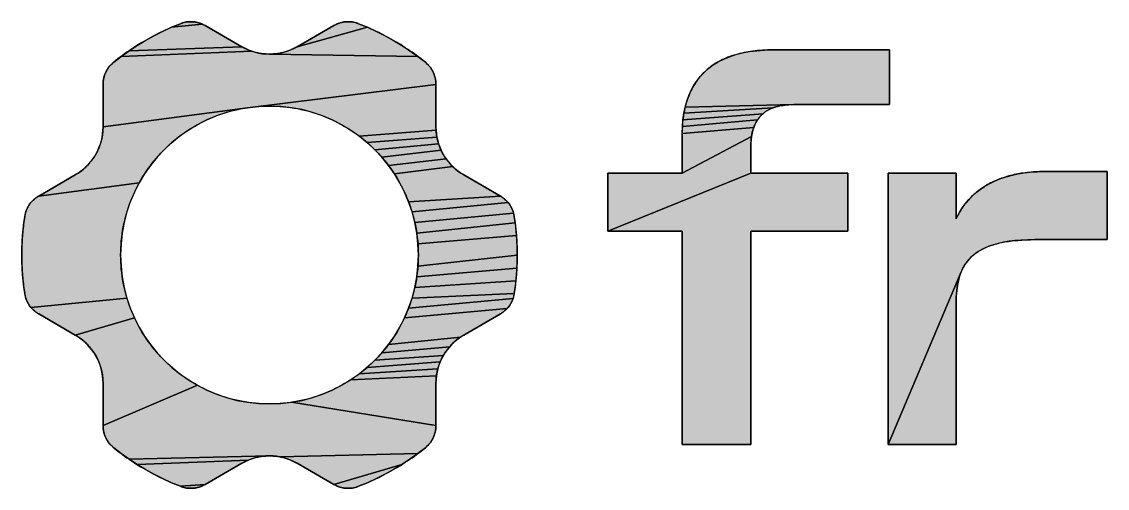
# Model space of a CAD drawing. Header units: millimetres. Extents: x 0 to 841, y 0 to 594.
# Drawn here: x 731.16 to 745.24, y 77.82 to 83.87 of the extents above; entities that cross this region are included whole.
import ezdxf

# ---------------------------------------------------------------- set-up
doc = ezdxf.new("R2010")
doc.units = ezdxf.units.MM
doc.header["$LTSCALE"] = 46.255
doc.layers.get('0').update_dxf_attribs({"linetype": 'CONTINUOUS'})

msp = doc.modelspace()

# ---------------------------------------------------------------- hatches: boundary and pattern name
at = {"linetype": 'CONTINUOUS'}
for points in [[(733.535, 83.822), (734.011, 83.548), (732.549, 83.495), (732.653, 83.564), (732.761, 83.629), (732.87, 83.69), (732.983, 83.746), (733.097, 83.799), (733.495, 83.842), (733.515, 83.833)], [(733.323, 83.871), (733.344, 83.872), (733.366, 83.871), (733.388, 83.87), (733.41, 83.867), (733.432, 83.863), (733.453, 83.857), (733.474, 83.85), (733.495, 83.842), (733.097, 83.799), (733.215, 83.846), (733.236, 83.854), (733.257, 83.86), (733.279, 83.865), (733.301, 83.868)], [(736.087, 83.564), (736.192, 83.495), (736.293, 83.422), (734.37, 83.451), (734.417, 83.453), (734.463, 83.457), (734.51, 83.465), (734.555, 83.475), (734.6, 83.489), (734.645, 83.505), (734.688, 83.525), (734.73, 83.548), (735.643, 83.799), (735.758, 83.746), (735.871, 83.69), (735.98, 83.629)], [(735.396, 83.872), (735.418, 83.871), (735.44, 83.868), (735.462, 83.865), (735.484, 83.86), (735.505, 83.854), (735.526, 83.846), (735.643, 83.799), (734.73, 83.548), (735.206, 83.822), (735.226, 83.833), (735.246, 83.842), (735.267, 83.85), (735.288, 83.857), (735.309, 83.863), (735.331, 83.867), (735.353, 83.87), (735.374, 83.871)], [(734.096, 83.505), (734.141, 83.489), (732.448, 83.422), (732.549, 83.495), (734.011, 83.548), (734.053, 83.525)], [(734.37, 83.451), (736.293, 83.422), (736.392, 83.346), (736.409, 83.331), (736.425, 83.316), (736.439, 83.3), (736.453, 83.283), (736.466, 83.265), (736.478, 83.246), (736.489, 83.227), (736.498, 83.207), (736.506, 83.187), (736.513, 83.166), (736.519, 83.145), (736.524, 83.124), (736.527, 83.102), (736.529, 83.08), (736.53, 83.057), (734.085, 82.756), (732.211, 82.509), (732.211, 83.057), (732.212, 83.08), (732.214, 83.102), (732.217, 83.124), (732.221, 83.145), (732.227, 83.166), (732.234, 83.187), (732.243, 83.207), (732.252, 83.227), (732.263, 83.246), (732.275, 83.265), (732.288, 83.283), (732.301, 83.3), (732.316, 83.316), (732.332, 83.331), (732.349, 83.346), (732.448, 83.422), (734.141, 83.489), (734.186, 83.475), (734.231, 83.465), (734.277, 83.457), (734.324, 83.453)], [(740.793, 83.503), (740.9, 83.506), (742.415, 83.506), (742.415, 82.797), (741.171, 82.797), (739.762, 82.764), (739.783, 82.841), (739.809, 82.914), (739.84, 82.983), (739.876, 83.048), (739.917, 83.109), (739.962, 83.166), (740.012, 83.219), (740.068, 83.268), (740.128, 83.312), (740.193, 83.352), (740.264, 83.387), (740.339, 83.418), (740.42, 83.445), (740.505, 83.467), (740.596, 83.484), (740.692, 83.496)], [(734.371, 82.777), (734.226, 82.772), (734.085, 82.756), (736.53, 83.057), (736.53, 82.509), (736.531, 82.463), (735.533, 82.389), (735.422, 82.466), (735.306, 82.536), (735.185, 82.598), (735.059, 82.651), (734.928, 82.696), (734.794, 82.731), (734.656, 82.756), (734.515, 82.772)], [(733.435, 82.536), (733.319, 82.466), (733.208, 82.389), (733.104, 82.304), (733.005, 82.212), (732.913, 82.113), (732.828, 82.008), (732.75, 81.898), (732.681, 81.781), (731.376, 81.61), (731.851, 81.885), (731.889, 81.909), (731.926, 81.935), (731.96, 81.963), (731.993, 81.993), (732.024, 82.025), (732.052, 82.058), (732.079, 82.093), (732.103, 82.13), (732.125, 82.168), (732.145, 82.207), (732.162, 82.247), (732.177, 82.289), (732.189, 82.331), (732.198, 82.375), (732.205, 82.419), (732.209, 82.463), (732.211, 82.509), (734.085, 82.756), (733.947, 82.731), (733.813, 82.696), (733.682, 82.651), (733.556, 82.598)], [(740.723, 82.628), (740.702, 82.6), (739.727, 82.512), (739.734, 82.6), (740.773, 82.679), (740.747, 82.655)], [(740.801, 82.701), (740.773, 82.679), (739.734, 82.6), (739.746, 82.684), (740.901, 82.754), (740.865, 82.739), (740.832, 82.721)], [(740.939, 82.767), (740.901, 82.754), (739.746, 82.684), (739.762, 82.764), (741.171, 82.797), (741.119, 82.795), (741.07, 82.792), (741.024, 82.786), (740.98, 82.777)], [(740.667, 82.536), (740.653, 82.501), (739.725, 82.421), (739.727, 82.512), (740.702, 82.6), (740.683, 82.569)], [(736.536, 82.419), (736.543, 82.375), (735.637, 82.304), (735.533, 82.389), (736.531, 82.463)], [(740.631, 82.425), (740.624, 82.383), (739.725, 81.907), (739.725, 82.421), (740.653, 82.501), (740.641, 82.464)], [(736.552, 82.331), (736.564, 82.289), (735.736, 82.212), (735.637, 82.304), (736.543, 82.375)], [(736.579, 82.247), (736.596, 82.207), (735.828, 82.113), (735.736, 82.212), (736.564, 82.289)], [(740.615, 82.247), (740.615, 81.907), (738.758, 81.156), (738.758, 81.907), (739.725, 81.907), (740.624, 82.383), (740.619, 82.34), (740.616, 82.295)], [(736.638, 82.13), (736.662, 82.093), (735.913, 82.008), (735.828, 82.113), (736.596, 82.207), (736.616, 82.168)], [(736.717, 82.025), (736.748, 81.993), (735.991, 81.898), (735.913, 82.008), (736.662, 82.093), (736.688, 82.058)], [(736.852, 81.909), (736.89, 81.885), (737.366, 81.61), (736.175, 81.534), (736.122, 81.66), (736.06, 81.781), (735.991, 81.898), (736.748, 81.993), (736.78, 81.963), (736.815, 81.935)], [(741.873, 81.907), (741.873, 81.156), (740.615, 81.156), (740.615, 78.389), (739.725, 78.389), (739.725, 81.156), (738.758, 81.156), (740.615, 81.907)], [(744.328, 81.926), (744.419, 81.927), (745.239, 81.927), (745.239, 81.045), (744.3, 81.045), (744.209, 81.043), (744.123, 81.039), (744.041, 81.033), (743.964, 81.024), (743.892, 81.012), (743.824, 80.997), (743.761, 80.979), (743.702, 80.959), (743.647, 80.936), (743.597, 80.91), (743.55, 80.882), (743.508, 80.85), (743.466, 80.812), (743.429, 80.771), (743.396, 80.726), (743.368, 80.678), (743.343, 80.626), (742.395, 78.389), (742.395, 81.907), (743.279, 81.907), (743.279, 81.316), (743.299, 81.359), (743.325, 81.406), (743.357, 81.457), (743.396, 81.51), (743.441, 81.564), (743.495, 81.618), (743.54, 81.658), (743.59, 81.697), (743.646, 81.735), (743.707, 81.77), (743.774, 81.803), (743.846, 81.833), (743.925, 81.86), (744.01, 81.883), (744.083, 81.899), (744.16, 81.911), (744.241, 81.92)], [(732.619, 81.66), (732.565, 81.534), (732.521, 81.404), (732.486, 81.269), (732.46, 81.131), (732.445, 80.99), (732.439, 80.846), (732.445, 80.702), (732.46, 80.561), (732.486, 80.423), (732.521, 80.288), (731.275, 80.167), (731.261, 80.184), (731.249, 80.202), (731.238, 80.221), (731.228, 80.241), (731.219, 80.261), (731.211, 80.281), (731.204, 80.303), (731.199, 80.324), (731.195, 80.346), (731.183, 80.428), (731.173, 80.51), (731.166, 80.593), (731.16, 80.677), (731.157, 80.761), (731.156, 80.846), (731.157, 80.931), (731.16, 81.015), (731.166, 81.099), (731.173, 81.182), (731.183, 81.264), (731.195, 81.346), (731.199, 81.368), (731.204, 81.39), (731.211, 81.411), (731.219, 81.431), (731.228, 81.451), (731.238, 81.471), (731.249, 81.49), (731.261, 81.508), (731.275, 81.525), (731.289, 81.542), (731.305, 81.557), (731.321, 81.572), (731.338, 81.586), (731.356, 81.599), (731.376, 81.61), (732.681, 81.781)], [(737.452, 81.542), (737.466, 81.525), (736.22, 81.404), (736.175, 81.534), (737.366, 81.61), (737.385, 81.599), (737.403, 81.586), (737.42, 81.572), (737.436, 81.557)], [(737.53, 81.411), (737.537, 81.39), (736.255, 81.269), (736.22, 81.404), (737.466, 81.525), (737.48, 81.508), (737.492, 81.49), (737.503, 81.471), (737.513, 81.451), (737.522, 81.431)], [(737.546, 81.346), (737.558, 81.264), (736.281, 81.131), (736.255, 81.269), (737.537, 81.39), (737.542, 81.368)], [(737.568, 81.182), (737.575, 81.099), (736.296, 80.99), (736.281, 81.131), (737.558, 81.264)], [(737.581, 81.015), (737.584, 80.931), (737.585, 80.846), (736.296, 80.702), (736.302, 80.846), (736.296, 80.99), (737.575, 81.099)], [(737.584, 80.761), (737.581, 80.677), (736.281, 80.561), (736.296, 80.702), (737.585, 80.846)], [(737.575, 80.593), (737.568, 80.51), (736.255, 80.423), (736.281, 80.561), (737.581, 80.677)], [(743.279, 80.238), (743.279, 78.389), (742.395, 78.389), (743.343, 80.626), (743.323, 80.571), (743.307, 80.511), (743.294, 80.449), (743.285, 80.382), (743.28, 80.312)], [(737.558, 80.428), (737.546, 80.346), (736.22, 80.288), (736.255, 80.423), (737.568, 80.51)], [(732.521, 80.288), (732.565, 80.158), (732.619, 80.032), (731.851, 79.807), (731.376, 80.082), (731.356, 80.093), (731.338, 80.106), (731.321, 80.12), (731.305, 80.135), (731.289, 80.15), (731.275, 80.167)], [(737.466, 80.167), (737.452, 80.15), (736.122, 80.032), (736.175, 80.158), (737.53, 80.281), (737.522, 80.261), (737.513, 80.241), (737.503, 80.221), (737.492, 80.202), (737.48, 80.184)], [(737.537, 80.303), (737.53, 80.281), (736.175, 80.158), (736.22, 80.288), (737.546, 80.346), (737.542, 80.324)], [(737.366, 80.082), (736.89, 79.807), (736.849, 79.782), (735.913, 79.684), (735.991, 79.794), (736.06, 79.911), (736.122, 80.032), (737.452, 80.15), (737.436, 80.135), (737.42, 80.12), (737.403, 80.106), (737.385, 80.093)], [(732.681, 79.911), (732.75, 79.794), (732.828, 79.684), (732.913, 79.579), (733.005, 79.48), (733.104, 79.388), (733.208, 79.304), (733.319, 79.226), (733.435, 79.156), (732.211, 78.635), (732.211, 79.184), (732.209, 79.232), (732.205, 79.279), (732.197, 79.326), (732.186, 79.371), (732.172, 79.416), (732.156, 79.46), (732.136, 79.502), (732.114, 79.544), (732.09, 79.583), (732.063, 79.621), (732.033, 79.657), (732.001, 79.692), (731.967, 79.724), (731.93, 79.754), (731.892, 79.782), (731.851, 79.807), (732.619, 80.032)], [(736.74, 79.692), (736.708, 79.657), (735.828, 79.579), (735.913, 79.684), (736.849, 79.782), (736.811, 79.754), (736.774, 79.724)], [(736.651, 79.583), (736.626, 79.544), (735.736, 79.48), (735.828, 79.579), (736.708, 79.657), (736.678, 79.621)], [(736.569, 79.416), (736.555, 79.371), (735.533, 79.304), (735.637, 79.388), (736.585, 79.46)], [(736.604, 79.502), (736.585, 79.46), (735.637, 79.388), (735.736, 79.48), (736.626, 79.544)], [(736.544, 79.326), (736.536, 79.279), (735.422, 79.226), (735.533, 79.304), (736.555, 79.371)], [(734.371, 78.915), (734.515, 78.92), (734.656, 78.936), (736.53, 78.635), (736.529, 78.613), (736.527, 78.59), (736.524, 78.569), (736.519, 78.547), (736.513, 78.526), (736.506, 78.505), (736.498, 78.485), (736.489, 78.465), (736.478, 78.446), (736.466, 78.427), (736.453, 78.41), (736.439, 78.393), (736.425, 78.376), (736.409, 78.361), (736.392, 78.346), (736.293, 78.27), (734.51, 78.227), (734.463, 78.235), (734.417, 78.24), (734.37, 78.241), (732.549, 78.197), (732.448, 78.27), (732.349, 78.346), (732.332, 78.361), (732.316, 78.376), (732.301, 78.393), (732.288, 78.41), (732.275, 78.427), (732.263, 78.446), (732.252, 78.465), (732.243, 78.485), (732.234, 78.505), (732.227, 78.526), (732.221, 78.547), (732.217, 78.569), (732.214, 78.59), (732.212, 78.613), (732.211, 78.635), (733.435, 79.156), (733.556, 79.094), (733.682, 79.041), (733.813, 78.996), (733.947, 78.961), (734.085, 78.936), (734.226, 78.92)], [(736.532, 79.232), (736.53, 79.184), (736.53, 78.635), (734.656, 78.936), (734.794, 78.961), (734.928, 78.996), (735.059, 79.041), (735.185, 79.094), (735.306, 79.156), (735.422, 79.226), (736.536, 79.279)], [(734.141, 78.203), (734.096, 78.187), (732.653, 78.128), (732.549, 78.197), (734.37, 78.241), (734.324, 78.24), (734.277, 78.235), (734.231, 78.227), (734.186, 78.217)], [(734.011, 78.145), (733.535, 77.87), (733.215, 77.846), (733.097, 77.893), (732.983, 77.946), (732.87, 78.002), (732.761, 78.063), (732.653, 78.128), (734.096, 78.187), (734.053, 78.167)], [(734.51, 78.227), (736.293, 78.27), (736.192, 78.197), (736.087, 78.128), (735.206, 77.87), (734.73, 78.145), (734.688, 78.167), (734.645, 78.187), (734.6, 78.203), (734.555, 78.217)], [(735.643, 77.893), (735.526, 77.846), (735.505, 77.838), (735.484, 77.832), (735.462, 77.827), (735.44, 77.824), (735.418, 77.821), (735.396, 77.82), (735.374, 77.821), (735.353, 77.822), (735.331, 77.825), (735.309, 77.829), (735.288, 77.835), (735.267, 77.842), (735.246, 77.85), (735.226, 77.859), (735.206, 77.87), (736.087, 78.128), (735.98, 78.063), (735.871, 78.002), (735.758, 77.946)], [(733.495, 77.85), (733.474, 77.842), (733.453, 77.835), (733.432, 77.829), (733.41, 77.825), (733.388, 77.822), (733.366, 77.821), (733.344, 77.82), (733.323, 77.821), (733.301, 77.824), (733.279, 77.827), (733.257, 77.832), (733.236, 77.838), (733.215, 77.846), (733.535, 77.87), (733.515, 77.859)]]:
    msp.add_hatch(color=7, dxfattribs=at).paths.add_polyline_path(points)

# ---------------------------------------------------------------- linework, layer by layer
at = {"color": 7, "linetype": 'CONTINUOUS'}
for p, q in [((734.011, 83.548), (733.535, 83.822)), ((735.206, 83.822), (734.73, 83.548)), ((742.415, 83.506), (740.9, 83.506)), ((742.415, 82.797), (742.415, 83.506)), ((732.211, 83.057), (732.211, 82.509)), ((736.53, 82.509), (736.53, 83.057)), ((741.171, 82.797), (742.415, 82.797)), ((739.725, 82.421), (739.725, 81.907)), ((740.615, 81.907), (740.615, 82.247)), ((731.851, 81.885), (731.376, 81.61)), ((737.366, 81.61), (736.89, 81.885)), ((739.725, 81.907), (738.758, 81.907)), ((738.758, 81.907), (738.758, 81.156)), ((741.873, 81.907), (740.615, 81.907)), ((741.873, 81.156), (741.873, 81.907)), ((743.279, 81.907), (742.395, 81.907)), ((742.395, 81.907), (742.395, 78.389)), ((743.279, 81.316), (743.279, 81.907)), ((745.239, 81.927), (744.419, 81.927)), ((745.239, 81.045), (745.239, 81.927)), ((738.758, 81.156), (739.725, 81.156)), ((739.725, 81.156), (739.725, 78.389)), ((740.615, 81.156), (741.873, 81.156)), ((740.615, 78.389), (740.615, 81.156)), ((744.3, 81.045), (745.239, 81.045)), ((743.279, 78.389), (743.279, 80.238)), ((731.376, 80.082), (731.851, 79.807)), ((736.89, 79.807), (737.366, 80.082)), ((732.211, 79.184), (732.211, 78.635)), ((736.53, 78.635), (736.53, 79.184)), ((739.725, 78.389), (740.615, 78.389)), ((742.395, 78.389), (743.279, 78.389)), ((733.535, 77.87), (734.011, 78.145)), ((734.73, 78.145), (735.206, 77.87))]:
    msp.add_line(p, q, dxfattribs=at)
for points in [[(733.215, 83.846), (733.181, 83.833), (733.147, 83.82), (733.114, 83.806), (733.081, 83.791), (733.048, 83.777), (733.015, 83.762), (732.983, 83.746), (732.95, 83.731), (732.918, 83.715), (732.886, 83.698), (732.854, 83.681), (732.823, 83.664), (732.792, 83.647), (732.761, 83.629), (732.73, 83.611), (732.699, 83.592), (732.669, 83.574), (732.638, 83.555), (732.608, 83.535), (732.579, 83.515), (732.549, 83.495), (732.52, 83.475), (732.491, 83.454), (732.462, 83.433), (732.434, 83.412), (732.405, 83.39), (732.377, 83.368), (732.349, 83.346)], [(733.535, 83.822), (734.011, 83.548), (732.549, 83.495), (732.653, 83.564), (732.761, 83.629), (732.87, 83.69), (732.983, 83.746), (733.097, 83.799), (733.495, 83.842), (733.515, 83.833), (733.535, 83.822)], [(733.323, 83.871), (733.344, 83.872), (733.366, 83.871), (733.388, 83.87), (733.41, 83.867), (733.432, 83.863), (733.453, 83.857), (733.474, 83.85), (733.495, 83.842), (733.097, 83.799), (733.215, 83.846), (733.236, 83.854), (733.257, 83.86), (733.279, 83.865), (733.301, 83.868), (733.323, 83.871)], [(733.535, 83.822), (733.529, 83.826), (733.522, 83.829), (733.516, 83.832), (733.51, 83.835), (733.504, 83.838), (733.497, 83.841), (733.491, 83.844), (733.484, 83.846), (733.478, 83.849), (733.471, 83.851), (733.465, 83.853), (733.458, 83.855), (733.452, 83.857), (733.445, 83.859), (733.438, 83.861), (733.432, 83.863), (733.425, 83.864), (733.418, 83.865), (733.411, 83.867), (733.405, 83.868), (733.398, 83.869), (733.391, 83.869), (733.384, 83.87), (733.377, 83.871), (733.371, 83.871), (733.364, 83.871), (733.357, 83.872), (733.35, 83.872), (733.343, 83.872), (733.336, 83.871), (733.329, 83.871), (733.323, 83.871), (733.316, 83.87), (733.309, 83.869), (733.302, 83.869), (733.295, 83.868), (733.288, 83.867), (733.282, 83.865), (733.275, 83.864), (733.268, 83.863), (733.261, 83.861), (733.254, 83.859), (733.248, 83.858), (733.241, 83.856), (733.234, 83.853), (733.228, 83.851), (733.221, 83.849), (733.215, 83.846)], [(736.087, 83.564), (736.192, 83.495), (736.293, 83.422), (734.37, 83.451), (734.417, 83.453), (734.463, 83.457), (734.51, 83.465), (734.555, 83.475), (734.6, 83.489), (734.645, 83.505), (734.688, 83.525), (734.73, 83.548), (735.643, 83.799), (735.758, 83.746), (735.871, 83.69), (735.98, 83.629), (736.087, 83.564)], [(735.396, 83.872), (735.418, 83.871), (735.44, 83.868), (735.462, 83.865), (735.484, 83.86), (735.505, 83.854), (735.526, 83.846), (735.643, 83.799), (734.73, 83.548), (735.206, 83.822), (735.226, 83.833), (735.246, 83.842), (735.267, 83.85), (735.288, 83.857), (735.309, 83.863), (735.331, 83.867), (735.353, 83.87), (735.374, 83.871), (735.396, 83.872)], [(735.526, 83.846), (735.52, 83.849), (735.513, 83.851), (735.506, 83.853), (735.5, 83.856), (735.493, 83.858), (735.486, 83.859), (735.48, 83.861), (735.473, 83.863), (735.466, 83.864), (735.459, 83.865), (735.452, 83.867), (735.446, 83.868), (735.439, 83.869), (735.432, 83.869), (735.425, 83.87), (735.418, 83.871), (735.411, 83.871), (735.405, 83.871), (735.398, 83.872), (735.391, 83.872), (735.384, 83.872), (735.377, 83.871), (735.37, 83.871), (735.363, 83.871), (735.357, 83.87), (735.35, 83.869), (735.343, 83.869), (735.336, 83.868), (735.329, 83.867), (735.323, 83.865), (735.316, 83.864), (735.309, 83.863), (735.303, 83.861), (735.296, 83.859), (735.289, 83.857), (735.283, 83.855), (735.276, 83.853), (735.27, 83.851), (735.263, 83.849), (735.257, 83.846), (735.25, 83.844), (735.244, 83.841), (735.237, 83.838), (735.231, 83.835), (735.225, 83.832), (735.219, 83.829), (735.213, 83.826), (735.206, 83.822)], [(736.392, 83.346), (736.364, 83.368), (736.336, 83.39), (736.307, 83.412), (736.279, 83.433), (736.25, 83.454), (736.221, 83.475), (736.192, 83.495), (736.162, 83.515), (736.132, 83.535), (736.102, 83.555), (736.072, 83.574), (736.042, 83.592), (736.011, 83.611), (735.98, 83.629), (735.949, 83.647), (735.918, 83.664), (735.886, 83.681), (735.855, 83.698), (735.823, 83.715), (735.791, 83.731), (735.758, 83.746), (735.726, 83.762), (735.693, 83.777), (735.66, 83.791), (735.627, 83.806), (735.593, 83.82), (735.56, 83.833), (735.526, 83.846)], [(734.096, 83.505), (734.141, 83.489), (732.448, 83.422), (732.549, 83.495), (734.011, 83.548), (734.053, 83.525), (734.096, 83.505)], [(734.73, 83.548), (734.718, 83.541), (734.705, 83.534), (734.692, 83.527), (734.679, 83.521), (734.666, 83.515), (734.653, 83.509), (734.64, 83.503), (734.626, 83.498), (734.613, 83.493), (734.599, 83.489), (734.586, 83.484), (734.572, 83.48), (734.559, 83.476), (734.545, 83.473), (734.531, 83.469), (734.517, 83.466), (734.503, 83.464), (734.49, 83.461), (734.476, 83.459), (734.462, 83.457), (734.448, 83.455), (734.434, 83.454), (734.42, 83.453), (734.406, 83.452), (734.392, 83.451), (734.377, 83.451), (734.363, 83.451), (734.349, 83.451), (734.335, 83.452), (734.321, 83.453), (734.307, 83.454), (734.293, 83.455), (734.279, 83.457), (734.265, 83.459), (734.251, 83.461), (734.237, 83.464), (734.224, 83.466), (734.21, 83.469), (734.196, 83.473), (734.182, 83.476), (734.169, 83.48), (734.155, 83.484), (734.141, 83.489), (734.128, 83.493), (734.115, 83.498), (734.101, 83.503), (734.088, 83.509), (734.075, 83.515), (734.062, 83.521), (734.049, 83.527), (734.036, 83.534), (734.023, 83.541), (734.011, 83.548)], [(734.37, 83.451), (736.293, 83.422), (736.392, 83.346), (736.409, 83.331), (736.425, 83.316), (736.439, 83.3), (736.453, 83.283), (736.466, 83.265), (736.478, 83.246), (736.489, 83.227), (736.498, 83.207), (736.506, 83.187), (736.513, 83.166), (736.519, 83.145), (736.524, 83.124), (736.527, 83.102), (736.529, 83.08), (736.53, 83.057), (734.085, 82.756), (732.211, 82.509), (732.211, 83.057), (732.212, 83.08), (732.214, 83.102), (732.217, 83.124), (732.221, 83.145), (732.227, 83.166), (732.234, 83.187), (732.243, 83.207), (732.252, 83.227), (732.263, 83.246), (732.275, 83.265), (732.288, 83.283), (732.301, 83.3), (732.316, 83.316), (732.332, 83.331), (732.349, 83.346), (732.448, 83.422), (734.141, 83.489), (734.186, 83.475), (734.231, 83.465), (734.277, 83.457), (734.324, 83.453), (734.37, 83.451)], [(740.9, 83.506), (740.866, 83.506), (740.832, 83.505), (740.799, 83.504), (740.767, 83.502), (740.735, 83.5), (740.703, 83.497), (740.673, 83.494), (740.642, 83.49), (740.612, 83.486), (740.583, 83.482), (740.554, 83.476), (740.526, 83.471), (740.498, 83.465), (740.471, 83.458), (740.444, 83.452), (740.417, 83.444), (740.392, 83.436), (740.366, 83.428), (740.341, 83.419), (740.317, 83.41), (740.293, 83.4), (740.27, 83.39), (740.247, 83.38), (740.225, 83.369), (740.203, 83.357), (740.182, 83.345), (740.161, 83.333), (740.141, 83.32), (740.121, 83.307), (740.102, 83.293), (740.083, 83.279), (740.064, 83.265), (740.047, 83.25), (740.029, 83.235), (740.012, 83.219), (739.996, 83.203), (739.98, 83.186), (739.965, 83.169), (739.95, 83.152), (739.935, 83.134), (739.921, 83.116), (739.908, 83.097), (739.895, 83.078), (739.883, 83.059), (739.871, 83.039), (739.859, 83.019), (739.848, 82.998), (739.837, 82.977), (739.827, 82.956), (739.818, 82.934), (739.809, 82.912), (739.8, 82.889), (739.792, 82.867), (739.784, 82.843), (739.777, 82.82), (739.77, 82.796), (739.764, 82.771), (739.758, 82.746), (739.753, 82.721), (739.748, 82.696), (739.743, 82.67), (739.739, 82.644), (739.736, 82.617), (739.733, 82.59), (739.73, 82.563), (739.728, 82.535), (739.727, 82.507), (739.726, 82.479), (739.725, 82.45), (739.725, 82.421)], [(740.793, 83.503), (740.9, 83.506), (742.415, 83.506), (742.415, 82.797), (741.171, 82.797), (739.762, 82.764), (739.783, 82.841), (739.809, 82.914), (739.84, 82.983), (739.876, 83.048), (739.917, 83.109), (739.962, 83.166), (740.012, 83.219), (740.068, 83.268), (740.128, 83.312), (740.193, 83.352), (740.264, 83.387), (740.339, 83.418), (740.42, 83.445), (740.505, 83.467), (740.596, 83.484), (740.692, 83.496), (740.793, 83.503)], [(732.349, 83.346), (732.344, 83.341), (732.339, 83.337), (732.334, 83.332), (732.328, 83.328), (732.323, 83.323), (732.318, 83.318), (732.314, 83.313), (732.309, 83.308), (732.304, 83.303), (732.3, 83.298), (732.295, 83.292), (732.291, 83.287), (732.287, 83.281), (732.283, 83.276), (732.279, 83.27), (732.275, 83.265), (732.271, 83.259), (732.267, 83.253), (732.264, 83.247), (732.26, 83.242), (732.257, 83.236), (732.254, 83.23), (732.25, 83.223), (732.247, 83.217), (732.244, 83.211), (732.242, 83.205), (732.239, 83.199), (732.236, 83.192), (732.234, 83.186), (732.232, 83.179), (732.229, 83.173), (732.227, 83.166), (732.225, 83.16), (732.224, 83.153), (732.222, 83.147), (732.22, 83.14), (732.219, 83.133), (732.217, 83.126), (732.216, 83.12), (732.215, 83.113), (732.214, 83.106), (732.213, 83.099), (732.212, 83.092), (732.212, 83.085), (732.211, 83.078), (732.211, 83.071), (732.211, 83.064), (732.211, 83.057)], [(736.53, 83.057), (736.53, 83.064), (736.53, 83.071), (736.529, 83.078), (736.529, 83.085), (736.528, 83.092), (736.528, 83.099), (736.527, 83.106), (736.526, 83.113), (736.525, 83.12), (736.523, 83.126), (736.522, 83.133), (736.521, 83.14), (736.519, 83.147), (736.517, 83.153), (736.515, 83.16), (736.513, 83.166), (736.511, 83.173), (736.509, 83.179), (736.507, 83.186), (736.504, 83.192), (736.502, 83.199), (736.499, 83.205), (736.496, 83.211), (736.494, 83.217), (736.49, 83.223), (736.487, 83.23), (736.484, 83.236), (736.481, 83.242), (736.477, 83.247), (736.474, 83.253), (736.47, 83.259), (736.466, 83.265), (736.462, 83.27), (736.458, 83.276), (736.454, 83.281), (736.45, 83.287), (736.446, 83.292), (736.441, 83.298), (736.437, 83.303), (736.432, 83.308), (736.427, 83.313), (736.423, 83.318), (736.418, 83.323), (736.413, 83.328), (736.408, 83.332), (736.402, 83.337), (736.397, 83.341), (736.392, 83.346)], [(734.371, 82.777), (734.226, 82.772), (734.085, 82.756), (736.53, 83.057), (736.53, 82.509), (736.531, 82.463), (735.533, 82.389), (735.422, 82.466), (735.306, 82.536), (735.185, 82.598), (735.059, 82.651), (734.928, 82.696), (734.794, 82.731), (734.656, 82.756), (734.515, 82.772), (734.371, 82.777)], [(733.435, 82.536), (733.319, 82.466), (733.208, 82.389), (733.104, 82.304), (733.005, 82.212), (732.913, 82.113), (732.828, 82.008), (732.75, 81.898), (732.681, 81.781), (731.376, 81.61), (731.851, 81.885), (731.889, 81.909), (731.926, 81.935), (731.96, 81.963), (731.993, 81.993), (732.024, 82.025), (732.052, 82.058), (732.079, 82.093), (732.103, 82.13), (732.125, 82.168), (732.145, 82.207), (732.162, 82.247), (732.177, 82.289), (732.189, 82.331), (732.198, 82.375), (732.205, 82.419), (732.209, 82.463), (732.211, 82.509), (734.085, 82.756), (733.947, 82.731), (733.813, 82.696), (733.682, 82.651), (733.556, 82.598), (733.435, 82.536)], [(732.439, 80.846), (732.44, 80.892), (732.441, 80.938), (732.444, 80.984), (732.448, 81.029), (732.453, 81.074), (732.458, 81.119), (732.465, 81.164), (732.473, 81.208), (732.482, 81.252), (732.492, 81.295), (732.502, 81.338), (732.514, 81.381), (732.527, 81.423), (732.54, 81.465), (732.555, 81.506), (732.57, 81.547), (732.587, 81.588), (732.604, 81.628), (732.622, 81.667), (732.641, 81.706), (732.661, 81.745), (732.681, 81.783), (732.703, 81.821), (732.725, 81.858), (732.748, 81.894), (732.772, 81.93), (732.797, 81.966), (732.822, 82), (732.848, 82.035), (732.875, 82.068), (732.903, 82.101), (732.931, 82.134), (732.96, 82.165), (732.99, 82.196), (733.02, 82.227), (733.051, 82.256), (733.083, 82.286), (733.115, 82.314), (733.148, 82.341), (733.182, 82.368), (733.216, 82.394), (733.251, 82.42), (733.286, 82.444), (733.322, 82.468), (733.359, 82.491), (733.396, 82.514), (733.433, 82.535), (733.472, 82.556), (733.51, 82.576), (733.549, 82.595), (733.589, 82.613), (733.629, 82.63), (733.669, 82.646), (733.71, 82.662), (733.752, 82.676), (733.794, 82.69), (733.836, 82.702), (733.879, 82.714), (733.922, 82.725), (733.965, 82.735), (734.009, 82.744), (734.053, 82.751), (734.097, 82.758), (734.142, 82.764), (734.187, 82.769), (734.233, 82.773), (734.278, 82.775), (734.324, 82.777), (734.371, 82.777)], [(734.371, 82.777), (734.417, 82.777), (734.463, 82.775), (734.508, 82.773), (734.554, 82.769), (734.599, 82.764), (734.644, 82.758), (734.688, 82.751), (734.732, 82.744), (734.776, 82.735), (734.82, 82.725), (734.863, 82.714), (734.905, 82.702), (734.947, 82.69), (734.989, 82.676), (735.031, 82.662), (735.072, 82.646), (735.112, 82.63), (735.152, 82.613), (735.192, 82.595), (735.231, 82.576), (735.27, 82.556), (735.308, 82.535), (735.345, 82.514), (735.382, 82.491), (735.419, 82.468), (735.455, 82.444), (735.49, 82.42), (735.525, 82.394), (735.559, 82.368), (735.593, 82.341), (735.626, 82.314), (735.658, 82.286), (735.69, 82.256), (735.721, 82.227), (735.751, 82.196), (735.781, 82.165), (735.81, 82.134), (735.838, 82.101), (735.866, 82.068), (735.893, 82.035), (735.919, 82), (735.944, 81.966), (735.969, 81.93), (735.993, 81.894), (736.016, 81.858), (736.038, 81.821), (736.059, 81.783), (736.08, 81.745), (736.1, 81.706), (736.119, 81.667), (736.137, 81.628), (736.154, 81.588), (736.17, 81.547), (736.186, 81.506), (736.2, 81.465), (736.214, 81.423), (736.227, 81.381), (736.238, 81.338), (736.249, 81.295), (736.259, 81.252), (736.268, 81.208), (736.276, 81.164), (736.282, 81.119), (736.288, 81.074), (736.293, 81.029), (736.297, 80.984), (736.299, 80.938), (736.301, 80.892), (736.302, 80.846)], [(740.723, 82.628), (740.702, 82.6), (739.727, 82.512), (739.734, 82.6), (740.773, 82.679), (740.747, 82.655), (740.723, 82.628)], [(740.801, 82.701), (740.773, 82.679), (739.734, 82.6), (739.746, 82.684), (740.901, 82.754), (740.865, 82.739), (740.832, 82.721), (740.801, 82.701)], [(740.939, 82.767), (740.901, 82.754), (739.746, 82.684), (739.762, 82.764), (741.171, 82.797), (741.119, 82.795), (741.07, 82.792), (741.024, 82.786), (740.98, 82.777), (740.939, 82.767)], [(740.615, 82.247), (740.615, 82.262), (740.615, 82.277), (740.615, 82.291), (740.616, 82.306), (740.617, 82.32), (740.618, 82.334), (740.619, 82.347), (740.621, 82.361), (740.623, 82.374), (740.625, 82.387), (740.627, 82.4), (740.629, 82.413), (740.632, 82.426), (740.634, 82.438), (740.637, 82.45), (740.641, 82.462), (740.644, 82.474), (740.648, 82.486), (740.651, 82.497), (740.656, 82.508), (740.66, 82.519), (740.664, 82.53), (740.669, 82.54), (740.674, 82.551), (740.679, 82.561), (740.684, 82.571), (740.69, 82.581), (740.696, 82.59), (740.702, 82.599), (740.708, 82.609), (740.715, 82.617), (740.721, 82.626), (740.728, 82.635), (740.735, 82.643), (740.743, 82.651), (740.75, 82.659), (740.758, 82.666), (740.766, 82.674), (740.775, 82.681), (740.783, 82.688), (740.792, 82.695), (740.801, 82.701), (740.811, 82.708), (740.82, 82.714), (740.83, 82.72), (740.84, 82.726), (740.85, 82.731), (740.861, 82.736), (740.871, 82.742), (740.882, 82.746), (740.893, 82.751), (740.905, 82.755), (740.917, 82.76), (740.929, 82.764), (740.941, 82.767), (740.953, 82.771), (740.966, 82.774), (740.979, 82.777), (740.992, 82.78), (741.006, 82.783), (741.019, 82.785), (741.033, 82.787), (741.048, 82.789), (741.062, 82.791), (741.077, 82.792), (741.092, 82.794), (741.107, 82.795), (741.123, 82.796), (741.138, 82.796), (741.155, 82.796), (741.171, 82.797)], [(740.667, 82.536), (740.653, 82.501), (739.725, 82.421), (739.727, 82.512), (740.702, 82.6), (740.683, 82.569), (740.667, 82.536)], [(732.211, 82.509), (732.211, 82.494), (732.21, 82.48), (732.21, 82.465), (732.209, 82.451), (732.207, 82.436), (732.206, 82.422), (732.204, 82.408), (732.202, 82.394), (732.199, 82.38), (732.197, 82.366), (732.194, 82.352), (732.19, 82.338), (732.187, 82.324), (732.183, 82.31), (732.179, 82.297), (732.175, 82.283), (732.17, 82.27), (732.165, 82.257), (732.16, 82.244), (732.155, 82.231), (732.149, 82.218), (732.144, 82.205), (732.138, 82.192), (732.131, 82.179), (732.125, 82.167), (732.118, 82.155), (732.111, 82.143), (732.104, 82.13), (732.096, 82.119), (732.088, 82.107), (732.08, 82.095), (732.072, 82.084), (732.064, 82.072), (732.055, 82.061), (732.046, 82.05), (732.037, 82.04), (732.028, 82.029), (732.018, 82.018), (732.009, 82.008), (731.999, 81.998), (731.988, 81.988), (731.978, 81.978), (731.967, 81.969), (731.957, 81.96), (731.946, 81.951), (731.935, 81.942), (731.923, 81.933), (731.912, 81.924), (731.9, 81.916), (731.888, 81.908), (731.876, 81.9), (731.863, 81.893), (731.851, 81.885)], [(736.536, 82.419), (736.543, 82.375), (735.637, 82.304), (735.533, 82.389), (736.531, 82.463), (736.536, 82.419)], [(736.89, 81.885), (736.877, 81.893), (736.865, 81.9), (736.853, 81.908), (736.841, 81.916), (736.829, 81.924), (736.818, 81.933), (736.806, 81.942), (736.795, 81.951), (736.784, 81.96), (736.773, 81.969), (736.763, 81.978), (736.752, 81.988), (736.742, 81.998), (736.732, 82.008), (736.723, 82.018), (736.713, 82.029), (736.704, 82.04), (736.695, 82.05), (736.686, 82.061), (736.677, 82.072), (736.669, 82.084), (736.661, 82.095), (736.653, 82.107), (736.645, 82.119), (736.637, 82.13), (736.63, 82.143), (736.623, 82.155), (736.616, 82.167), (736.61, 82.179), (736.603, 82.192), (736.597, 82.205), (736.591, 82.218), (736.586, 82.231), (736.581, 82.244), (736.575, 82.257), (736.571, 82.27), (736.566, 82.283), (736.562, 82.297), (736.558, 82.31), (736.554, 82.324), (736.551, 82.338), (736.547, 82.352), (736.544, 82.366), (736.542, 82.38), (736.539, 82.394), (736.537, 82.408), (736.535, 82.422), (736.534, 82.436), (736.532, 82.451), (736.531, 82.465), (736.531, 82.48), (736.53, 82.494), (736.53, 82.509)], [(740.631, 82.425), (740.624, 82.383), (739.725, 81.907), (739.725, 82.421), (740.653, 82.501), (740.641, 82.464), (740.631, 82.425)], [(736.552, 82.331), (736.564, 82.289), (735.736, 82.212), (735.637, 82.304), (736.543, 82.375), (736.552, 82.331)], [(736.579, 82.247), (736.596, 82.207), (735.828, 82.113), (735.736, 82.212), (736.564, 82.289), (736.579, 82.247)], [(740.615, 82.247), (740.615, 81.907), (738.758, 81.156), (738.758, 81.907), (739.725, 81.907), (740.624, 82.383), (740.619, 82.34), (740.616, 82.295), (740.615, 82.247)], [(736.638, 82.13), (736.662, 82.093), (735.913, 82.008), (735.828, 82.113), (736.596, 82.207), (736.616, 82.168), (736.638, 82.13)], [(736.717, 82.025), (736.748, 81.993), (735.991, 81.898), (735.913, 82.008), (736.662, 82.093), (736.688, 82.058), (736.717, 82.025)], [(736.852, 81.909), (736.89, 81.885), (737.366, 81.61), (736.175, 81.534), (736.122, 81.66), (736.06, 81.781), (735.991, 81.898), (736.748, 81.993), (736.78, 81.963), (736.815, 81.935), (736.852, 81.909)], [(741.873, 81.907), (741.873, 81.156), (740.615, 81.156), (740.615, 78.389), (739.725, 78.389), (739.725, 81.156), (738.758, 81.156), (740.615, 81.907), (741.873, 81.907)], [(744.328, 81.926), (744.419, 81.927), (745.239, 81.927), (745.239, 81.045), (744.3, 81.045), (744.209, 81.043), (744.123, 81.039), (744.041, 81.033), (743.964, 81.024), (743.892, 81.012), (743.824, 80.997), (743.761, 80.979), (743.702, 80.959), (743.647, 80.936), (743.597, 80.91), (743.55, 80.882), (743.508, 80.85), (743.466, 80.812), (743.429, 80.771), (743.396, 80.726), (743.368, 80.678), (743.343, 80.626), (742.395, 78.389), (742.395, 81.907), (743.279, 81.907), (743.279, 81.316), (743.299, 81.359), (743.325, 81.406), (743.357, 81.457), (743.396, 81.51), (743.441, 81.564), (743.495, 81.618), (743.54, 81.658), (743.59, 81.697), (743.646, 81.735), (743.707, 81.77), (743.774, 81.803), (743.846, 81.833), (743.925, 81.86), (744.01, 81.883), (744.083, 81.899), (744.16, 81.911), (744.241, 81.92), (744.328, 81.926)], [(744.419, 81.927), (744.39, 81.927), (744.361, 81.927), (744.333, 81.926), (744.306, 81.924), (744.279, 81.923), (744.252, 81.921), (744.226, 81.918), (744.2, 81.916), (744.175, 81.913), (744.15, 81.909), (744.125, 81.906), (744.101, 81.902), (744.078, 81.898), (744.055, 81.893), (744.032, 81.888), (744.01, 81.883), (743.985, 81.877), (743.96, 81.871), (743.936, 81.864), (743.913, 81.857), (743.89, 81.849), (743.868, 81.841), (743.846, 81.833), (743.825, 81.825), (743.804, 81.817), (743.784, 81.808), (743.764, 81.799), (743.744, 81.789), (743.725, 81.78), (743.707, 81.77), (743.686, 81.759), (743.666, 81.747), (743.646, 81.735), (743.627, 81.722), (743.608, 81.71), (743.59, 81.697), (743.573, 81.684), (743.556, 81.671), (743.54, 81.658), (743.524, 81.645), (743.509, 81.632), (743.495, 81.618), (743.479, 81.603), (743.465, 81.589), (743.45, 81.574), (743.437, 81.559), (743.424, 81.544), (743.411, 81.529), (743.399, 81.515), (743.388, 81.5), (743.377, 81.486), (743.367, 81.471), (743.357, 81.457), (743.348, 81.443), (743.339, 81.429), (743.33, 81.415), (743.322, 81.402), (743.315, 81.388), (743.308, 81.375), (743.301, 81.363), (743.295, 81.351), (743.289, 81.339), (743.284, 81.327), (743.279, 81.316)], [(732.619, 81.66), (732.565, 81.534), (732.521, 81.404), (732.486, 81.269), (732.46, 81.131), (732.445, 80.99), (732.439, 80.846), (732.445, 80.702), (732.46, 80.561), (732.486, 80.423), (732.521, 80.288), (731.275, 80.167), (731.261, 80.184), (731.249, 80.202), (731.238, 80.221), (731.228, 80.241), (731.219, 80.261), (731.211, 80.281), (731.204, 80.303), (731.199, 80.324), (731.195, 80.346), (731.183, 80.428), (731.173, 80.51), (731.166, 80.593), (731.16, 80.677), (731.157, 80.761), (731.156, 80.846), (731.157, 80.931), (731.16, 81.015), (731.166, 81.099), (731.173, 81.182), (731.183, 81.264), (731.195, 81.346), (731.199, 81.368), (731.204, 81.39), (731.211, 81.411), (731.219, 81.431), (731.228, 81.451), (731.238, 81.471), (731.249, 81.49), (731.261, 81.508), (731.275, 81.525), (731.289, 81.542), (731.305, 81.557), (731.321, 81.572), (731.338, 81.586), (731.356, 81.599), (731.376, 81.61), (732.681, 81.781), (732.619, 81.66)], [(731.376, 81.61), (731.369, 81.607), (731.364, 81.603), (731.358, 81.599), (731.352, 81.596), (731.346, 81.592), (731.341, 81.588), (731.335, 81.583), (731.33, 81.579), (731.324, 81.575), (731.319, 81.57), (731.314, 81.566), (731.309, 81.561), (731.304, 81.556), (731.299, 81.551), (731.294, 81.547), (731.289, 81.542), (731.285, 81.537), (731.28, 81.531), (731.276, 81.526), (731.271, 81.521), (731.267, 81.515), (731.263, 81.51), (731.259, 81.504), (731.255, 81.499), (731.251, 81.493), (731.248, 81.487), (731.244, 81.482), (731.241, 81.476), (731.237, 81.47), (731.234, 81.464), (731.231, 81.458), (731.228, 81.451), (731.225, 81.445), (731.222, 81.439), (731.219, 81.433), (731.217, 81.426), (731.214, 81.42), (731.212, 81.413), (731.21, 81.407), (731.207, 81.4), (731.205, 81.394), (731.203, 81.387), (731.202, 81.38), (731.2, 81.374), (731.199, 81.367), (731.197, 81.36), (731.196, 81.353), (731.195, 81.346)], [(737.452, 81.542), (737.466, 81.525), (736.22, 81.404), (736.175, 81.534), (737.366, 81.61), (737.385, 81.599), (737.403, 81.586), (737.42, 81.572), (737.436, 81.557), (737.452, 81.542)], [(737.546, 81.346), (737.545, 81.353), (737.544, 81.36), (737.542, 81.367), (737.541, 81.374), (737.539, 81.38), (737.537, 81.387), (737.536, 81.394), (737.534, 81.4), (737.531, 81.407), (737.529, 81.413), (737.527, 81.42), (737.524, 81.426), (737.522, 81.433), (737.519, 81.439), (737.516, 81.445), (737.513, 81.451), (737.51, 81.458), (737.507, 81.464), (737.504, 81.47), (737.501, 81.476), (737.497, 81.482), (737.493, 81.487), (737.49, 81.493), (737.486, 81.499), (737.482, 81.504), (737.478, 81.51), (737.474, 81.515), (737.47, 81.521), (737.465, 81.526), (737.461, 81.531), (737.456, 81.537), (737.452, 81.542), (737.447, 81.547), (737.442, 81.551), (737.437, 81.556), (737.432, 81.561), (737.427, 81.566), (737.422, 81.57), (737.417, 81.575), (737.412, 81.579), (737.406, 81.583), (737.401, 81.588), (737.395, 81.592), (737.389, 81.596), (737.383, 81.599), (737.378, 81.603), (737.372, 81.607), (737.366, 81.61)], [(737.53, 81.411), (737.537, 81.39), (736.255, 81.269), (736.22, 81.404), (737.466, 81.525), (737.48, 81.508), (737.492, 81.49), (737.503, 81.471), (737.513, 81.451), (737.522, 81.431), (737.53, 81.411)], [(731.195, 81.346), (731.191, 81.32), (731.187, 81.294), (731.183, 81.269), (731.18, 81.243), (731.177, 81.217), (731.174, 81.19), (731.171, 81.164), (731.169, 81.138), (731.167, 81.112), (731.165, 81.086), (731.163, 81.059), (731.161, 81.033), (731.16, 81.006), (731.159, 80.98), (731.158, 80.953), (731.157, 80.926), (731.156, 80.9), (731.156, 80.873), (731.156, 80.846)], [(737.546, 81.346), (737.558, 81.264), (736.281, 81.131), (736.255, 81.269), (737.537, 81.39), (737.542, 81.368), (737.546, 81.346)], [(737.568, 81.182), (737.575, 81.099), (736.296, 80.99), (736.281, 81.131), (737.558, 81.264), (737.568, 81.182)], [(737.585, 80.846), (737.585, 80.873), (737.585, 80.9), (737.584, 80.926), (737.583, 80.953), (737.582, 80.98), (737.581, 81.006), (737.58, 81.033), (737.578, 81.059), (737.576, 81.086), (737.574, 81.112), (737.572, 81.138), (737.569, 81.164), (737.567, 81.19), (737.564, 81.217), (737.561, 81.243), (737.557, 81.269), (737.554, 81.294), (737.55, 81.32), (737.546, 81.346)], [(737.581, 81.015), (737.584, 80.931), (737.585, 80.846), (736.296, 80.702), (736.302, 80.846), (736.296, 80.99), (737.575, 81.099), (737.581, 81.015)], [(743.279, 80.238), (743.279, 80.262), (743.279, 80.285), (743.28, 80.308), (743.281, 80.33), (743.283, 80.353), (743.285, 80.374), (743.287, 80.396), (743.29, 80.417), (743.292, 80.438), (743.296, 80.458), (743.299, 80.478), (743.304, 80.497), (743.308, 80.517), (743.313, 80.536), (743.318, 80.554), (743.324, 80.572), (743.33, 80.59), (743.336, 80.607), (743.343, 80.624), (743.35, 80.641), (743.357, 80.658), (743.365, 80.674), (743.374, 80.689), (743.383, 80.705), (743.392, 80.72), (743.401, 80.734), (743.412, 80.748), (743.422, 80.762), (743.433, 80.776), (743.444, 80.789), (743.456, 80.802), (743.468, 80.814), (743.481, 80.827), (743.494, 80.838), (743.508, 80.85), (743.521, 80.86), (743.534, 80.87), (743.548, 80.88), (743.562, 80.889), (743.577, 80.898), (743.592, 80.907), (743.607, 80.916), (743.623, 80.924), (743.639, 80.932), (743.656, 80.94), (743.673, 80.947), (743.69, 80.955), (743.708, 80.961), (743.726, 80.968), (743.745, 80.974), (743.764, 80.98), (743.784, 80.986), (743.804, 80.992), (743.824, 80.997), (743.845, 81.002), (743.866, 81.006), (743.888, 81.011), (743.91, 81.015), (743.933, 81.019), (743.956, 81.022), (743.98, 81.026), (744.004, 81.029), (744.028, 81.032), (744.053, 81.034), (744.079, 81.036), (744.105, 81.038), (744.131, 81.04), (744.158, 81.041), (744.186, 81.043), (744.214, 81.043), (744.242, 81.044), (744.271, 81.045), (744.3, 81.045)], [(731.156, 80.846), (731.156, 80.819), (731.156, 80.792), (731.157, 80.766), (731.158, 80.739), (731.159, 80.712), (731.16, 80.686), (731.161, 80.659), (731.163, 80.633), (731.165, 80.607), (731.167, 80.58), (731.169, 80.554), (731.171, 80.528), (731.174, 80.502), (731.177, 80.476), (731.18, 80.45), (731.183, 80.424), (731.187, 80.398), (731.191, 80.372), (731.195, 80.346)], [(734.371, 78.915), (734.324, 78.915), (734.278, 78.917), (734.233, 78.92), (734.187, 78.923), (734.142, 78.928), (734.097, 78.934), (734.053, 78.941), (734.009, 78.949), (733.965, 78.957), (733.922, 78.967), (733.879, 78.978), (733.836, 78.99), (733.794, 79.002), (733.752, 79.016), (733.71, 79.031), (733.669, 79.046), (733.629, 79.062), (733.589, 79.08), (733.549, 79.098), (733.51, 79.117), (733.472, 79.136), (733.433, 79.157), (733.396, 79.178), (733.359, 79.201), (733.322, 79.224), (733.286, 79.248), (733.251, 79.272), (733.216, 79.298), (733.182, 79.324), (733.148, 79.351), (733.115, 79.378), (733.083, 79.407), (733.051, 79.436), (733.02, 79.465), (732.99, 79.496), (732.96, 79.527), (732.931, 79.559), (732.903, 79.591), (732.875, 79.624), (732.848, 79.657), (732.822, 79.692), (732.797, 79.726), (732.772, 79.762), (732.748, 79.798), (732.725, 79.834), (732.703, 79.871), (732.681, 79.909), (732.661, 79.947), (732.641, 79.986), (732.622, 80.025), (732.604, 80.064), (732.587, 80.104), (732.57, 80.145), (732.555, 80.186), (732.54, 80.227), (732.527, 80.269), (732.514, 80.311), (732.502, 80.354), (732.492, 80.397), (732.482, 80.44), (732.473, 80.484), (732.465, 80.528), (732.458, 80.573), (732.453, 80.618), (732.448, 80.663), (732.444, 80.708), (732.441, 80.754), (732.44, 80.8), (732.439, 80.846)], [(736.302, 80.846), (736.301, 80.8), (736.299, 80.754), (736.297, 80.708), (736.293, 80.663), (736.288, 80.618), (736.282, 80.573), (736.276, 80.528), (736.268, 80.484), (736.259, 80.44), (736.249, 80.397), (736.238, 80.354), (736.227, 80.311), (736.214, 80.269), (736.2, 80.227), (736.186, 80.186), (736.17, 80.145), (736.154, 80.104), (736.137, 80.064), (736.119, 80.025), (736.1, 79.986), (736.08, 79.947), (736.059, 79.909), (736.038, 79.871), (736.016, 79.834), (735.993, 79.798), (735.969, 79.762), (735.944, 79.726), (735.919, 79.692), (735.893, 79.657), (735.866, 79.624), (735.838, 79.591), (735.81, 79.559), (735.781, 79.527), (735.751, 79.496), (735.721, 79.465), (735.69, 79.436), (735.658, 79.407), (735.626, 79.378), (735.593, 79.351), (735.559, 79.324), (735.525, 79.298), (735.49, 79.272), (735.455, 79.248), (735.419, 79.224), (735.382, 79.201), (735.345, 79.178), (735.308, 79.157), (735.27, 79.136), (735.231, 79.117), (735.192, 79.098), (735.152, 79.08), (735.112, 79.062), (735.072, 79.046), (735.031, 79.031), (734.989, 79.016), (734.947, 79.002), (734.905, 78.99), (734.863, 78.978), (734.82, 78.967), (734.776, 78.957), (734.732, 78.949), (734.688, 78.941), (734.644, 78.934), (734.599, 78.928), (734.554, 78.923), (734.508, 78.92), (734.463, 78.917), (734.417, 78.915), (734.371, 78.915)], [(737.584, 80.761), (737.581, 80.677), (736.281, 80.561), (736.296, 80.702), (737.585, 80.846), (737.584, 80.761)], [(737.546, 80.346), (737.55, 80.372), (737.554, 80.398), (737.557, 80.424), (737.561, 80.45), (737.564, 80.476), (737.567, 80.502), (737.569, 80.528), (737.572, 80.554), (737.574, 80.58), (737.576, 80.607), (737.578, 80.633), (737.58, 80.659), (737.581, 80.686), (737.582, 80.712), (737.583, 80.739), (737.584, 80.766), (737.585, 80.792), (737.585, 80.819), (737.585, 80.846)], [(737.575, 80.593), (737.568, 80.51), (736.255, 80.423), (736.281, 80.561), (737.581, 80.677), (737.575, 80.593)], [(743.279, 80.238), (743.279, 78.389), (742.395, 78.389), (743.343, 80.626), (743.323, 80.571), (743.307, 80.511), (743.294, 80.449), (743.285, 80.382), (743.28, 80.312), (743.279, 80.238)], [(737.558, 80.428), (737.546, 80.346), (736.22, 80.288), (736.255, 80.423), (737.568, 80.51), (737.558, 80.428)], [(731.195, 80.346), (731.196, 80.339), (731.197, 80.332), (731.199, 80.326), (731.2, 80.319), (731.202, 80.312), (731.203, 80.305), (731.205, 80.299), (731.207, 80.292), (731.21, 80.285), (731.212, 80.279), (731.214, 80.272), (731.217, 80.266), (731.219, 80.26), (731.222, 80.253), (731.225, 80.247), (731.228, 80.241), (731.231, 80.235), (731.234, 80.228), (731.237, 80.222), (731.241, 80.216), (731.244, 80.211), (731.248, 80.205), (731.251, 80.199), (731.255, 80.193), (731.259, 80.188), (731.263, 80.182), (731.267, 80.177), (731.271, 80.171), (731.276, 80.166), (731.28, 80.161), (731.285, 80.156), (731.289, 80.15), (731.294, 80.145), (731.299, 80.141), (731.304, 80.136), (731.309, 80.131), (731.314, 80.126), (731.319, 80.122), (731.324, 80.117), (731.33, 80.113), (731.335, 80.109), (731.341, 80.105), (731.346, 80.1), (731.352, 80.096), (731.358, 80.093), (731.364, 80.089), (731.369, 80.085), (731.376, 80.082)], [(732.521, 80.288), (732.565, 80.158), (732.619, 80.032), (731.851, 79.807), (731.376, 80.082), (731.356, 80.093), (731.338, 80.106), (731.321, 80.12), (731.305, 80.135), (731.289, 80.15), (731.275, 80.167), (732.521, 80.288)], [(737.466, 80.167), (737.452, 80.15), (736.122, 80.032), (736.175, 80.158), (737.53, 80.281), (737.522, 80.261), (737.513, 80.241), (737.503, 80.221), (737.492, 80.202), (737.48, 80.184), (737.466, 80.167)], [(737.537, 80.303), (737.53, 80.281), (736.175, 80.158), (736.22, 80.288), (737.546, 80.346), (737.542, 80.324), (737.537, 80.303)], [(737.366, 80.082), (737.372, 80.085), (737.377, 80.089), (737.383, 80.092), (737.389, 80.096), (737.394, 80.1), (737.4, 80.104), (737.405, 80.108), (737.411, 80.112), (737.416, 80.117), (737.421, 80.121), (737.426, 80.125), (737.431, 80.13), (737.436, 80.134), (737.441, 80.139), (737.446, 80.144), (737.45, 80.149), (737.455, 80.154), (737.459, 80.159), (737.464, 80.164), (737.468, 80.169), (737.472, 80.174), (737.476, 80.18), (737.48, 80.185), (737.484, 80.191), (737.488, 80.196), (737.491, 80.202), (737.495, 80.207), (737.499, 80.213), (737.502, 80.219), (737.505, 80.225), (737.508, 80.231), (737.511, 80.237), (737.514, 80.243), (737.517, 80.249), (737.52, 80.255), (737.522, 80.261), (737.525, 80.268), (737.527, 80.274), (737.53, 80.28), (737.532, 80.287), (737.534, 80.293), (737.536, 80.3), (737.538, 80.306), (737.539, 80.313), (737.541, 80.319), (737.542, 80.326), (737.544, 80.333), (737.545, 80.339), (737.546, 80.346)], [(737.366, 80.082), (736.89, 79.807), (736.849, 79.782), (735.913, 79.684), (735.991, 79.794), (736.06, 79.911), (736.122, 80.032), (737.452, 80.15), (737.436, 80.135), (737.42, 80.12), (737.403, 80.106), (737.385, 80.093), (737.366, 80.082)], [(732.681, 79.911), (732.75, 79.794), (732.828, 79.684), (732.913, 79.579), (733.005, 79.48), (733.104, 79.388), (733.208, 79.304), (733.319, 79.226), (733.435, 79.156), (732.211, 78.635), (732.211, 79.184), (732.209, 79.232), (732.205, 79.279), (732.197, 79.326), (732.186, 79.371), (732.172, 79.416), (732.156, 79.46), (732.136, 79.502), (732.114, 79.544), (732.09, 79.583), (732.063, 79.621), (732.033, 79.657), (732.001, 79.692), (731.967, 79.724), (731.93, 79.754), (731.892, 79.782), (731.851, 79.807), (732.619, 80.032), (732.681, 79.911)], [(731.851, 79.807), (731.863, 79.8), (731.876, 79.792), (731.888, 79.784), (731.9, 79.776), (731.912, 79.768), (731.923, 79.759), (731.935, 79.751), (731.946, 79.742), (731.957, 79.733), (731.967, 79.723), (731.978, 79.714), (731.988, 79.704), (731.999, 79.694), (732.009, 79.684), (732.018, 79.674), (732.028, 79.663), (732.037, 79.653), (732.046, 79.642), (732.055, 79.631), (732.064, 79.62), (732.072, 79.608), (732.08, 79.597), (732.088, 79.585), (732.096, 79.574), (732.104, 79.562), (732.111, 79.55), (732.118, 79.537), (732.125, 79.525), (732.131, 79.513), (732.138, 79.5), (732.144, 79.487), (732.149, 79.475), (732.155, 79.462), (732.16, 79.449), (732.165, 79.435), (732.17, 79.422), (732.175, 79.409), (732.179, 79.395), (732.183, 79.382), (732.187, 79.368), (732.19, 79.354), (732.194, 79.34), (732.197, 79.327), (732.199, 79.313), (732.202, 79.298), (732.204, 79.284), (732.206, 79.27), (732.207, 79.256), (732.209, 79.241), (732.21, 79.227), (732.21, 79.213), (732.211, 79.198), (732.211, 79.184)], [(736.74, 79.692), (736.708, 79.657), (735.828, 79.579), (735.913, 79.684), (736.849, 79.782), (736.811, 79.754), (736.774, 79.724), (736.74, 79.692)], [(736.53, 79.184), (736.53, 79.198), (736.531, 79.213), (736.531, 79.227), (736.532, 79.241), (736.534, 79.256), (736.535, 79.27), (736.537, 79.284), (736.539, 79.298), (736.542, 79.313), (736.544, 79.327), (736.547, 79.34), (736.551, 79.354), (736.554, 79.368), (736.558, 79.382), (736.562, 79.395), (736.566, 79.409), (736.571, 79.422), (736.575, 79.435), (736.581, 79.449), (736.586, 79.462), (736.591, 79.475), (736.597, 79.487), (736.603, 79.5), (736.61, 79.513), (736.616, 79.525), (736.623, 79.537), (736.63, 79.55), (736.637, 79.562), (736.645, 79.574), (736.653, 79.585), (736.661, 79.597), (736.669, 79.608), (736.677, 79.62), (736.686, 79.631), (736.695, 79.642), (736.704, 79.653), (736.713, 79.663), (736.723, 79.674), (736.732, 79.684), (736.742, 79.694), (736.752, 79.704), (736.763, 79.714), (736.773, 79.723), (736.784, 79.733), (736.795, 79.742), (736.806, 79.751), (736.818, 79.759), (736.829, 79.768), (736.841, 79.776), (736.853, 79.784), (736.865, 79.792), (736.877, 79.8), (736.89, 79.807)], [(736.651, 79.583), (736.626, 79.544), (735.736, 79.48), (735.828, 79.579), (736.708, 79.657), (736.678, 79.621), (736.651, 79.583)], [(736.569, 79.416), (736.555, 79.371), (735.533, 79.304), (735.637, 79.388), (736.585, 79.46), (736.569, 79.416)], [(736.604, 79.502), (736.585, 79.46), (735.637, 79.388), (735.736, 79.48), (736.626, 79.544), (736.604, 79.502)], [(736.544, 79.326), (736.536, 79.279), (735.422, 79.226), (735.533, 79.304), (736.555, 79.371), (736.544, 79.326)], [(734.371, 78.915), (734.515, 78.92), (734.656, 78.936), (736.53, 78.635), (736.529, 78.613), (736.527, 78.59), (736.524, 78.569), (736.519, 78.547), (736.513, 78.526), (736.506, 78.505), (736.498, 78.485), (736.489, 78.465), (736.478, 78.446), (736.466, 78.427), (736.453, 78.41), (736.439, 78.393), (736.425, 78.376), (736.409, 78.361), (736.392, 78.346), (736.293, 78.27), (734.51, 78.227), (734.463, 78.235), (734.417, 78.24), (734.37, 78.241), (732.549, 78.197), (732.448, 78.27), (732.349, 78.346), (732.332, 78.361), (732.316, 78.376), (732.301, 78.393), (732.288, 78.41), (732.275, 78.427), (732.263, 78.446), (732.252, 78.465), (732.243, 78.485), (732.234, 78.505), (732.227, 78.526), (732.221, 78.547), (732.217, 78.569), (732.214, 78.59), (732.212, 78.613), (732.211, 78.635), (733.435, 79.156), (733.556, 79.094), (733.682, 79.041), (733.813, 78.996), (733.947, 78.961), (734.085, 78.936), (734.226, 78.92), (734.371, 78.915)], [(736.532, 79.232), (736.53, 79.184), (736.53, 78.635), (734.656, 78.936), (734.794, 78.961), (734.928, 78.996), (735.059, 79.041), (735.185, 79.094), (735.306, 79.156), (735.422, 79.226), (736.536, 79.279), (736.532, 79.232)], [(732.211, 78.635), (732.211, 78.628), (732.211, 78.621), (732.211, 78.614), (732.212, 78.607), (732.212, 78.6), (732.213, 78.593), (732.214, 78.586), (732.215, 78.579), (732.216, 78.573), (732.217, 78.566), (732.219, 78.559), (732.22, 78.552), (732.222, 78.546), (732.224, 78.539), (732.225, 78.532), (732.227, 78.526), (732.229, 78.519), (732.232, 78.513), (732.234, 78.506), (732.236, 78.5), (732.239, 78.494), (732.242, 78.487), (732.244, 78.481), (732.247, 78.475), (732.25, 78.469), (732.254, 78.463), (732.257, 78.457), (732.26, 78.451), (732.264, 78.445), (732.267, 78.439), (732.271, 78.433), (732.275, 78.427), (732.279, 78.422), (732.283, 78.416), (732.287, 78.411), (732.291, 78.405), (732.295, 78.4), (732.3, 78.395), (732.304, 78.389), (732.309, 78.384), (732.314, 78.379), (732.318, 78.374), (732.323, 78.369), (732.328, 78.365), (732.334, 78.36), (732.339, 78.355), (732.344, 78.351), (732.349, 78.346)], [(736.392, 78.346), (736.397, 78.351), (736.402, 78.355), (736.408, 78.36), (736.413, 78.365), (736.418, 78.369), (736.423, 78.374), (736.427, 78.379), (736.432, 78.384), (736.437, 78.389), (736.441, 78.395), (736.446, 78.4), (736.45, 78.405), (736.454, 78.411), (736.458, 78.416), (736.462, 78.422), (736.466, 78.427), (736.47, 78.433), (736.474, 78.439), (736.477, 78.445), (736.481, 78.451), (736.484, 78.457), (736.487, 78.463), (736.49, 78.469), (736.494, 78.475), (736.496, 78.481), (736.499, 78.487), (736.502, 78.494), (736.504, 78.5), (736.507, 78.506), (736.509, 78.513), (736.511, 78.519), (736.513, 78.526), (736.515, 78.532), (736.517, 78.539), (736.519, 78.546), (736.521, 78.552), (736.522, 78.559), (736.523, 78.566), (736.525, 78.573), (736.526, 78.579), (736.527, 78.586), (736.528, 78.593), (736.528, 78.6), (736.529, 78.607), (736.529, 78.614), (736.53, 78.621), (736.53, 78.628), (736.53, 78.635)], [(732.349, 78.346), (732.377, 78.324), (732.405, 78.302), (732.434, 78.28), (732.462, 78.259), (732.491, 78.238), (732.52, 78.217), (732.549, 78.197), (732.579, 78.177), (732.608, 78.157), (732.638, 78.138), (732.669, 78.118), (732.699, 78.1), (732.73, 78.081), (732.761, 78.063), (732.792, 78.045), (732.823, 78.028), (732.854, 78.011), (732.886, 77.994), (732.918, 77.978), (732.95, 77.961), (732.983, 77.946), (733.015, 77.93), (733.048, 77.915), (733.081, 77.901), (733.114, 77.886), (733.147, 77.872), (733.181, 77.859), (733.215, 77.846)], [(735.526, 77.846), (735.56, 77.859), (735.593, 77.872), (735.627, 77.886), (735.66, 77.901), (735.693, 77.915), (735.726, 77.93), (735.758, 77.946), (735.791, 77.961), (735.823, 77.978), (735.855, 77.994), (735.886, 78.011), (735.918, 78.028), (735.949, 78.045), (735.98, 78.063), (736.011, 78.081), (736.042, 78.1), (736.072, 78.118), (736.102, 78.138), (736.132, 78.157), (736.162, 78.177), (736.192, 78.197), (736.221, 78.217), (736.25, 78.238), (736.279, 78.259), (736.307, 78.28), (736.336, 78.302), (736.364, 78.324), (736.392, 78.346)], [(734.141, 78.203), (734.096, 78.187), (732.653, 78.128), (732.549, 78.197), (734.37, 78.241), (734.324, 78.24), (734.277, 78.235), (734.231, 78.227), (734.186, 78.217), (734.141, 78.203)], [(734.011, 78.145), (733.535, 77.87), (733.215, 77.846), (733.097, 77.893), (732.983, 77.946), (732.87, 78.002), (732.761, 78.063), (732.653, 78.128), (734.096, 78.187), (734.053, 78.167), (734.011, 78.145)], [(734.011, 78.145), (734.023, 78.152), (734.036, 78.159), (734.049, 78.165), (734.062, 78.172), (734.075, 78.178), (734.088, 78.183), (734.101, 78.189), (734.115, 78.194), (734.128, 78.199), (734.141, 78.204), (734.155, 78.208), (734.169, 78.212), (734.182, 78.216), (734.196, 78.22), (734.21, 78.223), (734.224, 78.226), (734.237, 78.229), (734.251, 78.231), (734.265, 78.233), (734.279, 78.235), (734.293, 78.237), (734.307, 78.238), (734.321, 78.239), (734.335, 78.24), (734.349, 78.241), (734.363, 78.241), (734.377, 78.241), (734.392, 78.241), (734.406, 78.24), (734.42, 78.239), (734.434, 78.238), (734.448, 78.237), (734.462, 78.235), (734.476, 78.233), (734.49, 78.231), (734.503, 78.229), (734.517, 78.226), (734.531, 78.223), (734.545, 78.22), (734.559, 78.216), (734.572, 78.212), (734.586, 78.208), (734.599, 78.204), (734.613, 78.199), (734.626, 78.194), (734.64, 78.189), (734.653, 78.183), (734.666, 78.178), (734.679, 78.172), (734.692, 78.165), (734.705, 78.159), (734.718, 78.152), (734.73, 78.145)], [(734.51, 78.227), (736.293, 78.27), (736.192, 78.197), (736.087, 78.128), (735.206, 77.87), (734.73, 78.145), (734.688, 78.167), (734.645, 78.187), (734.6, 78.203), (734.555, 78.217), (734.51, 78.227)], [(735.643, 77.893), (735.526, 77.846), (735.505, 77.838), (735.484, 77.832), (735.462, 77.827), (735.44, 77.824), (735.418, 77.821), (735.396, 77.82), (735.374, 77.821), (735.353, 77.822), (735.331, 77.825), (735.309, 77.829), (735.288, 77.835), (735.267, 77.842), (735.246, 77.85), (735.226, 77.859), (735.206, 77.87), (736.087, 78.128), (735.98, 78.063), (735.871, 78.002), (735.758, 77.946), (735.643, 77.893)], [(733.495, 77.85), (733.474, 77.842), (733.453, 77.835), (733.432, 77.829), (733.41, 77.825), (733.388, 77.822), (733.366, 77.821), (733.344, 77.82), (733.323, 77.821), (733.301, 77.824), (733.279, 77.827), (733.257, 77.832), (733.236, 77.838), (733.215, 77.846), (733.535, 77.87), (733.515, 77.859), (733.495, 77.85)], [(733.215, 77.846), (733.221, 77.843), (733.228, 77.841), (733.234, 77.839), (733.241, 77.837), (733.248, 77.835), (733.254, 77.833), (733.261, 77.831), (733.268, 77.829), (733.275, 77.828), (733.282, 77.827), (733.288, 77.826), (733.295, 77.824), (733.302, 77.823), (733.309, 77.823), (733.316, 77.822), (733.323, 77.821), (733.329, 77.821), (733.336, 77.821), (733.343, 77.82), (733.35, 77.82), (733.357, 77.82), (733.364, 77.821), (733.371, 77.821), (733.377, 77.821), (733.384, 77.822), (733.391, 77.823), (733.398, 77.823), (733.405, 77.824), (733.411, 77.825), (733.418, 77.827), (733.425, 77.828), (733.432, 77.829), (733.438, 77.831), (733.445, 77.833), (733.452, 77.834), (733.458, 77.836), (733.465, 77.839), (733.471, 77.841), (733.478, 77.843), (733.484, 77.845), (733.491, 77.848), (733.497, 77.851), (733.504, 77.854), (733.51, 77.857), (733.516, 77.86), (733.522, 77.863), (733.529, 77.866), (733.535, 77.87)], [(735.206, 77.87), (735.213, 77.866), (735.219, 77.863), (735.225, 77.86), (735.231, 77.857), (735.237, 77.854), (735.244, 77.851), (735.25, 77.848), (735.257, 77.845), (735.263, 77.843), (735.27, 77.841), (735.276, 77.839), (735.283, 77.836), (735.289, 77.834), (735.296, 77.833), (735.303, 77.831), (735.309, 77.829), (735.316, 77.828), (735.323, 77.827), (735.329, 77.825), (735.336, 77.824), (735.343, 77.823), (735.35, 77.823), (735.357, 77.822), (735.363, 77.821), (735.37, 77.821), (735.377, 77.821), (735.384, 77.82), (735.391, 77.82), (735.398, 77.82), (735.405, 77.821), (735.411, 77.821), (735.418, 77.821), (735.425, 77.822), (735.432, 77.823), (735.439, 77.823), (735.446, 77.824), (735.452, 77.826), (735.459, 77.827), (735.466, 77.828), (735.473, 77.829), (735.48, 77.831), (735.486, 77.833), (735.493, 77.835), (735.5, 77.837), (735.506, 77.839), (735.513, 77.841), (735.52, 77.843), (735.526, 77.846)]]:
    msp.add_lwpolyline(points, dxfattribs=at)

doc.saveas('drawing.dxf')
